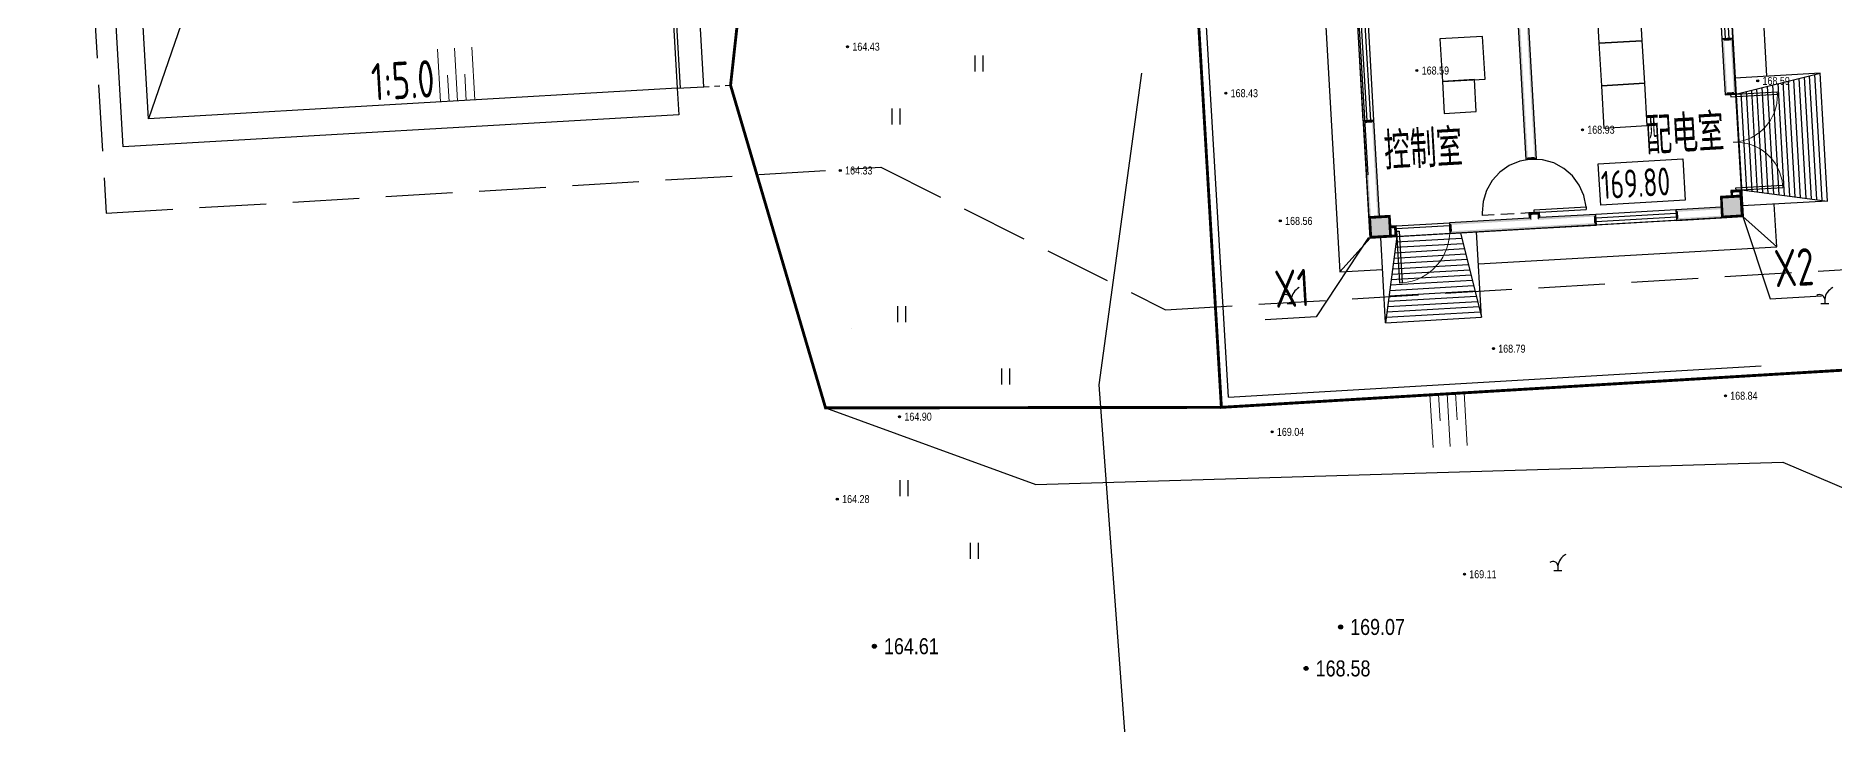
# Model space of a CAD drawing. Header units: inches. Extents: x 574207 to 574416, y 2880304 to 2880589.
# Drawn here: x 574325.81 to 574359.51, y 2880452.49 to 2880465.38 of the extents above; entities that cross this region are included whole.
import ezdxf
from ezdxf.enums import TextEntityAlignment as Align

# ---------------------------------------------------------------- set-up
doc = ezdxf.new("R2010")
doc.units = ezdxf.units.IN
doc.header["$MEASUREMENT"] = 0
for name, pattern in [('DASH', [0.35, 0.25, -0.1]), ('DASHED', [0.75, 0.5, -0.25]), ('DASHED2', [0.375, 0.25, -0.125]), ('X0', [4, 3, -1])]:
    doc.linetypes.add(name, pattern=pattern)
for name, color, linetype in [('COLUMN', 4, 'Continuous'), ('DIM_LEAD', 3, 'Continuous'), ('DLSS', 8, 'Continuous'), ('DLSS-斜坡', 8, 'Continuous'), ('DMTZ', 8, 'Continuous'), ('DOOR_FIRE', 3, 'Continuous'), ('DXPM', 4, 'Continuous'), ('GCD', 8, 'Continuous'), ('GROUND', 2, 'Continuous'), ('PUB_HATCH', 8, 'Continuous'), ('PUB_WALL', 9, 'Continuous'), ('STAIR', 2, 'Continuous'), ('SXSS', 5, 'Continuous'), ('WALL', 4, 'Continuous'), ('WALL_OUT', 4, 'Continuous'), ('WINDOW', 3, 'Continuous'), ('YHG_粗线', 6, 'Continuous'), ('YHJ_剖面_梁板', 4, 'Continuous'), ('ZBTZ', 8, 'Continuous'), ('电缆沟', 7, 'Continuous'), ('轮廓线', 2, 'Continuous')]:
    doc.layers.add(name, color=color, linetype=linetype)
doc.layers.add('文字', color=4, linetype='Continuous', lineweight=0)
doc.styles.get("Standard").update_dxf_attribs({"font": 'arial.ttf'})
doc.styles.add('TSSD_Rein', font='tssdeng.shx', dxfattribs={"width": 0.7, "bigfont": 'hztxt.shx'})
doc.styles.add('tssdeng', font='tssdeng.shx', dxfattribs={"width": 0.7, "bigfont": 'hztxt.shx'})
doc.linetypes.add('10411', pattern='A,2,[150,AAA.SHX,S=0.5,R=0,X=0,Y=0.5],2,[151,AAA.SHX,S=1,R=0,X=0,Y=3],1e-11', length=4)
doc.linetypes.add('1161', pattern='A,0,[149,AAA.SHX,S=0.15,R=0,X=0,Y=0],-1.6', length=1.6)

# ---------------------------------------------------------------- blocks, each defined once
blk = doc.blocks.new('gc121')
for p, q in [((-0.5, 0), (-0.5, 2)), ((0.5, 0), (0.5, 2))]:
    blk.add_line(p, q)
blk = doc.blocks.new('gc200')
h = blk.add_hatch(color=256)
edge = h.paths.add_edge_path()
edge.add_arc((0, 0), 0.25, 0, 360)
blk.add_circle((0, 0), 0.25)
blk = doc.blocks.new('_FZH')
blk.add_lwpolyline([(-0.5, -0.5), (0.5, -0.5), (0.5, 0.5), (-0.5, 0.5)], close=True)
at = {"layer": 'PUB_HATCH'}
blk.add_solid([(-0.5, -0.5), (0.5, -0.5), (-0.5, 0.5), (0.5, 0.5)], dxfattribs=at)
blk = doc.blocks.new('$WINLIB2D$00000001')
at = {"color": 0}
for points in [[(-0.5, 0.5), (-0.5, -0.5)], [(-0.5, 0.5), (0.5, 0.5)], [(0.5, -0.5), (0.5, 0.5)], [(0.5, 0.167), (-0.5, 0.167)], [(0.5, -0.167), (-0.5, -0.167)], [(-0.5, -0.5), (0.5, -0.5)]]:
    blk.add_lwpolyline(points, dxfattribs=at)
blk = doc.blocks.new('$DorLib2D$00000002')
for p, q in [((-0.5, 0), (-0.5, 0.4875)), ((-0.475, 0.4875), (-0.5, 0.4875)), ((-0.475, 0), (-0.475, 0.4875)), ((0.475, 0), (0.475, 0.4875)), ((0.475, 0.4875), (0.5, 0.4875)), ((0.5, 0), (0.5, 0.4875)), ((-0.5, 0), (-0.475, 0)), ((0.5, 0), (0.475, 0))]:
    blk.add_line(p, q)
at = {"lineweight": 13}
for centre, start, end in [((-0.4875, 0), 0, 88.53072), ((0.4875, 0), 91.46928, 180)]:
    blk.add_arc(centre, 0.4875, start, end, dxfattribs=at)
blk = doc.blocks.new('$DorLib2D$00000001')
for p, q in [((0.45, 0.975), (0.5, 0.975)), ((0.45, 0), (0.45, 0.975)), ((0.5, 0), (0.5, 0.975)), ((0.5, 0), (0.45, 0))]:
    blk.add_line(p, q)
at = {"lineweight": 13}
blk.add_arc((0.475, 0), 0.975, 91.4693, 180, dxfattribs=at)
blk = doc.blocks.new('$DorLib2D$00000148')
at = {"color": 0}
for points in [[(0.45, 0.975), (0.237, 0.946), (0.036, 0.871), (-0.144, 0.753), (-0.294, 0.599), (-0.407, 0.417), (-0.476, 0.213), (-0.5, 0)], [(0.45, 0.975), (0.5, 0.975)], [(0.45, 0), (0.45, 0.975)], [(0.5, 0), (0.5, 0.975)], [(0.5, 0), (0.45, 0)]]:
    blk.add_lwpolyline(points, dxfattribs=at)
at = {"color": 0, "linetype": 'DASHED2'}
for points in [[(-0.5, 0), (-0.476, -0.213), (-0.407, -0.417), (-0.294, -0.599), (-0.144, -0.753), (0.036, -0.871), (0.237, -0.946), (0.45, -0.975)], [(0.5, 0), (0.5, -0.975)], [(0.45, -0.975), (0.5, -0.975)]]:
    blk.add_lwpolyline(points, dxfattribs=at)
blk = doc.blocks.new('hwgasgsftagsf')
at = {"layer": 'PUB_WALL'}
for points in [[(1955381, 2805085), (1954331, 2805085), (1954371, 2805045), (1955341, 2805045)], [(1954331, 2805085), (1954331, 2804885), (1954371, 2804925), (1954371, 2805045)], [(1954331, 2804885), (1955381, 2804885), (1955341, 2804925), (1954371, 2804925)], [(1955381, 2804885), (1955381, 2805085), (1955341, 2805045), (1955341, 2804925)], [(1957281, 2805045), (1957281, 2805085), (1957181, 2805085), (1957221, 2805045)], [(1957181, 2805085), (1957181, 2804885), (1957221, 2804925), (1957221, 2805045)], [(1957281, 2804885), (1957281, 2804925), (1957221, 2804925), (1957181, 2804885)], [(1957681, 2805085), (1957281, 2805085), (1957321, 2805045), (1957641, 2805045)], [(1957281, 2805085), (1957281, 2804685), (1957321, 2804725), (1957321, 2805045)], [(1957681, 2804685), (1957681, 2805085), (1957641, 2805045), (1957641, 2804725)], [(1957281, 2804685), (1957681, 2804685), (1957641, 2804725), (1957321, 2804725)], [(1957521, 2804685), (1957481, 2804685), (1957481, 2803835), (1957521, 2803875)], [(1957681, 2804685), (1957641, 2804685), (1957641, 2803875), (1957681, 2803835)], [(1957481, 2803835), (1957681, 2803835), (1957641, 2803875), (1957521, 2803875)], [(1957681, 2802335), (1957481, 2802335), (1957521, 2802295), (1957641, 2802295)], [(1957481, 2802335), (1957481, 2801285), (1957521, 2801245), (1957521, 2802295)], [(1957681, 2801185), (1957681, 2802335), (1957641, 2802295), (1957641, 2801185)], [(1956381, 2801285), (1951681, 2801285), (1951641, 2801245), (1956341, 2801245)], [(1951681, 2801085), (1956381, 2801085), (1956341, 2801125), (1951641, 2801125)], [(1956381, 2801085), (1956381, 2801285), (1956341, 2801245), (1956341, 2801125)], [(1957481, 2801285), (1957381, 2801285), (1957421, 2801245), (1957521, 2801245)], [(1957381, 2801285), (1957381, 2801085), (1957421, 2801125), (1957421, 2801245)], [(1957381, 2801085), (1957481, 2801085), (1957521, 2801125), (1957421, 2801125)], [(1957481, 2801085), (1957481, 2799585), (1957521, 2799625), (1957521, 2801125)], [(1957681, 2799585), (1957681, 2801185), (1957641, 2801185), (1957641, 2799625)], [(1957481, 2799585), (1957681, 2799585), (1957641, 2799625), (1957521, 2799625)], [(1957681, 2798485), (1957281, 2798485), (1957321, 2798445), (1957641, 2798445)], [(1957281, 2798485), (1957281, 2798085), (1957321, 2798125), (1957321, 2798445)], [(1957681, 2798585), (1957481, 2798585), (1957521, 2798545), (1957641, 2798545)], [(1957481, 2798485), (1957521, 2798485), (1957521, 2798545), (1957481, 2798585)], [(1957641, 2798485), (1957681, 2798485), (1957681, 2798585), (1957641, 2798545)], [(1957681, 2798085), (1957681, 2798485), (1957641, 2798445), (1957641, 2798125)], [(1957281, 2798245), (1957281, 2798285), (1955481, 2798285), (1955521, 2798245)], [(1955481, 2798285), (1955481, 2798085), (1955521, 2798125), (1955521, 2798245)], [(1957281, 2798085), (1957281, 2798125), (1955521, 2798125), (1955481, 2798085)], [(1957281, 2798085), (1957681, 2798085), (1957641, 2798125), (1957321, 2798125)]]:
    blk.add_hatch(color=256, dxfattribs=at).paths.add_polyline_path(points)
at = {"color": 8}
for points in [[(1953481, 2802585), (1953481, 2803385), (1954281, 2803385), (1954281, 2802585)], [(1954281, 2802585), (1954281, 2803385), (1955081, 2803385), (1955081, 2802585)], [(1955081, 2802585), (1955081, 2803385), (1955881, 2803385), (1955881, 2802585)], [(1954829, 2799608), (1954829, 2800408), (1954029, 2800408), (1954029, 2799608)], [(1954829, 2800208), (1954829, 2799608), (1955429, 2799608), (1955429, 2800208)]]:
    blk.add_lwpolyline(points, close=True, dxfattribs=at)
at = {"layer": 'DXPM', "color": 4, "linetype": 'DASHED', "ltscale": 0.03, "flags": 128}
blk.add_lwpolyline([(1954131, 2785785), (1954131, 2786285), (1949431, 2787076)], dxfattribs=at)
at = {"layer": 'GROUND'}
for p, q in [((1955081, 2805685), (1942381, 2805685)), ((1957293, 2805685), (1955268, 2805685)), ((1958281, 2805685), (1957481, 2805685)), ((1957681, 2805085), (1958281, 2805685)), ((1958281, 2800085), (1958281, 2805685)), ((1958281, 2798472), (1958281, 2799897)), ((1957681, 2798085), (1958281, 2797485)), ((1958281, 2797485), (1958281, 2798285)), ((1939181, 2797485), (1958281, 2797485))]:
    blk.add_line(p, q, dxfattribs=at)
at = {"layer": 'STAIR'}
for p, q in [((1957481, 2806685), (1955081, 2806685)), ((1955081, 2806685), (1955081, 2805085)), ((1955381, 2805085), (1955081, 2806685)), ((1957462, 2806585), (1955099, 2806585)), ((1957443, 2806485), (1955118, 2806485)), ((1957181, 2805085), (1957481, 2806685)), ((1957481, 2806685), (1957481, 2805085)), ((1957424, 2806385), (1955137, 2806385)), ((1957406, 2806285), (1955156, 2806285)), ((1957387, 2806185), (1955174, 2806185)), ((1957368, 2806085), (1955193, 2806085)), ((1957349, 2805985), (1955212, 2805985)), ((1957331, 2805885), (1955231, 2805885)), ((1957312, 2805785), (1955249, 2805785)), ((1957293, 2805685), (1955268, 2805685)), ((1957274, 2805585), (1955287, 2805585)), ((1957256, 2805485), (1955306, 2805485)), ((1957237, 2805385), (1955324, 2805385)), ((1957218, 2805285), (1955343, 2805285)), ((1957199, 2805185), (1955362, 2805185)), ((1957281, 2805085), (1955081, 2805085)), ((1959281, 2800085), (1957681, 2800085)), ((1957681, 2798285), (1957681, 2800085)), ((1957681, 2799785), (1959281, 2800085)), ((1959181, 2798303), (1959181, 2800066)), ((1959281, 2798285), (1959281, 2800085)), ((1957781, 2798566), (1957781, 2799803)), ((1957881, 2798547), (1957881, 2799822)), ((1957981, 2798528), (1957981, 2799841)), ((1958081, 2798510), (1958081, 2799860)), ((1958181, 2798491), (1958181, 2799878)), ((1958281, 2798472), (1958281, 2799897)), ((1958381, 2798453), (1958381, 2799916)), ((1958481, 2798435), (1958481, 2799935)), ((1958581, 2798416), (1958581, 2799953)), ((1958681, 2798397), (1958681, 2799972)), ((1958781, 2798378), (1958781, 2799991)), ((1958881, 2798360), (1958881, 2800010)), ((1958981, 2798341), (1958981, 2800028)), ((1959081, 2798322), (1959081, 2800047)), ((1957681, 2798585), (1959281, 2798285)), ((1959281, 2798285), (1957681, 2798285))]:
    blk.add_line(p, q, dxfattribs=at)
at = {"layer": 'WALL'}
for p, q in [((1955381, 2805085), (1954331, 2805085)), ((1954331, 2805085), (1954331, 2804885)), ((1954331, 2804885), (1955381, 2804885)), ((1955381, 2804885), (1955381, 2805085)), ((1957281, 2805085), (1957181, 2805085)), ((1957181, 2805085), (1957181, 2804885)), ((1957181, 2804885), (1957281, 2804885)), ((1957481, 2804685), (1957481, 2803835)), ((1957681, 2803835), (1957681, 2804685)), ((1957481, 2803835), (1957681, 2803835)), ((1957681, 2802335), (1957481, 2802335)), ((1957481, 2802335), (1957481, 2801285)), ((1957681, 2801185), (1957681, 2802335)), ((1956381, 2801285), (1951681, 2801285)), ((1951681, 2801085), (1956381, 2801085)), ((1956381, 2801085), (1956381, 2801285)), ((1957481, 2801285), (1957381, 2801285)), ((1957381, 2801285), (1957381, 2801085)), ((1957381, 2801085), (1957481, 2801085)), ((1957481, 2801085), (1957481, 2799585)), ((1957681, 2799585), (1957681, 2801185)), ((1957481, 2799585), (1957681, 2799585)), ((1957681, 2798585), (1957481, 2798585)), ((1957481, 2798585), (1957481, 2798485)), ((1957681, 2798485), (1957681, 2798585)), ((1957281, 2798285), (1955481, 2798285)), ((1955481, 2798285), (1955481, 2798085)), ((1955481, 2798085), (1957281, 2798085))]:
    blk.add_line(p, q, dxfattribs=at)
at = {"layer": 'YHG_粗线'}
blk.add_lwpolyline([(1954131, 2785345), (1949371, 2785345)], dxfattribs=at)
at = {"layer": 'YHJ_剖面_梁板'}
for points in [[(1957481, 2798585), (1957481, 2799585)], [(1957531, 2798585), (1957531, 2799585)]]:
    blk.add_lwpolyline(points, dxfattribs=at)
at = {"layer": '文字'}
for p, q in [((1953142, 2781482), (1954131, 2781482)), ((1953636, 2781322), (1954131, 2781322)), ((1953142, 2781161), (1954131, 2781161)), ((1953636, 2781001), (1954131, 2781001)), ((1953142, 2780841), (1954131, 2780841))]:
    blk.add_line(p, q, dxfattribs=at)
at = {"layer": '轮廓线'}
for points in [[(1949431, 2785285), (1954131, 2785285), (1954131, 2785785), (1949431, 2785785)], [(1954631, 2785285), (1954631, 2774855), (1935631, 2774855), (1935631, 2785285)], [(1954131, 2785285), (1954131, 2775355)], [(1954131, 2785285), (1954631, 2785285)], [(1949431, 2777285), (1954131, 2775355)], [(1954131, 2775355), (1936131, 2775355)]]:
    blk.add_lwpolyline(points, dxfattribs=at)
at = {"layer": 'COLUMN', "xscale": 400, "yscale": 400, "zscale": 400, "rotation": 90}
for p in [(1957481, 2804885), (1957481, 2798285)]:
    blk.add_blockref('_FZH', p, dxfattribs=at)
at = {"layer": 'DOOR_FIRE', "xscale": 1800, "yscale": 1800, "zscale": 200}
blk.add_blockref('$DorLib2D$00000002', (1956281, 2804985), dxfattribs=at)
at = {"layer": 'DOOR_FIRE', "ltscale": 100, "xscale": -1000, "yscale": -1000, "zscale": 200, "rotation": 180}
blk.add_blockref('$DorLib2D$00000148', (1956881, 2801185), dxfattribs=at)
at = {"layer": 'WINDOW', "xscale": 1500, "yscale": -200, "zscale": 200}
blk.add_blockref('$WINLIB2D$00000001', (1953581, 2804985), dxfattribs=at)
at = {"layer": 'WINDOW', "zscale": 200}
for name, p, xscale, yscale, rotation in [('$WINLIB2D$00000001', (1957581, 2803085), 1500, -200, 270), ('$DorLib2D$00000001', (1957581, 2799085), 1000, 1000, 270), ('$WINLIB2D$00000001', (1954581, 2798185), 1800, -200, 180)]:
    blk.add_blockref(name, p, dxfattribs=dict(at, xscale=xscale, yscale=yscale, rotation=rotation))
at = {"color": 3, "style": 'TSSD_Rein', "width": 0.7}
blk.add_text('1:5.0', height=700, rotation=90, dxfattribs=at).set_placement((1953684, 2780750), align=Align.MIDDLE_RIGHT)
at = {"layer": '电缆沟', "ltscale": 1.5, "style": 'tssdeng', "width": 0.7}
for s, p in [('配电室', (1956420, 2803352)), ('控制室', (1956424, 2798441))]:
    blk.add_text(s, height=700, rotation=90, dxfattribs=at).set_placement(p)
blk = doc.blocks.new('GFSDAFSAFSDAGDS')
at = {"layer": '文字'}
for p, q in [((2454556, 2893653), (2455545, 2893653)), ((2455050, 2893493), (2455545, 2893493)), ((2454556, 2893332), (2455545, 2893332)), ((2455050, 2893172), (2455545, 2893172)), ((2454556, 2893012), (2455545, 2893012))]:
    blk.add_line(p, q, dxfattribs=at)

msp = doc.modelspace()

# ---------------------------------------------------------------- linework, layer by layer
at = {"color": 8, "linetype": 'Continuous', "lineweight": -3}
for p, q in [((574349.332, 2880460.449, 161.339), (574349.332, 2880460.366, 161.339)), ((574359.332, 2880460.449, 162.809), (574359.332, 2880460.366, 162.809)), ((574349.257, 2880460.366, 161.339), (574349.407, 2880460.366, 161.339)), ((574359.257, 2880460.366, 162.809), (574359.407, 2880460.366, 162.809)), ((574354.332, 2880455.449, 161.297), (574354.332, 2880455.366, 161.297)), ((574354.257, 2880455.366, 161.297), (574354.407, 2880455.366, 161.297))]:
    msp.add_line(p, q, dxfattribs=at)
at = {"linetype": 'Continuous'}
msp.add_lwpolyline([(574349.782, 2880479.453), (574350.772, 2880462.782)], dxfattribs=at)
at = {"color": 8, "lineweight": -3}
for centre, major_axis, start_param, end_param in [((574349.239, 2880460.441, 161.339), (0.0664, 0.0664), 5.586807, 7.713582), ((574349.608, 2880460.419, 161.339), (-0.196, 0.196), -0.315687, 0.675521), ((574359.239, 2880460.441, 162.809), (0.0664, 0.0664), 5.586807, 7.713582), ((574359.608, 2880460.419, 162.809), (-0.196, 0.196), -0.315687, 0.675521), ((574354.239, 2880455.441, 161.297), (0.0664, 0.0664), 5.586807, 7.713582), ((574354.608, 2880455.419, 161.297), (-0.196, 0.196), -0.315687, 0.675521)]:
    msp.add_ellipse(centre, major_axis=major_axis, ratio=1, start_param=start_param, end_param=end_param, dxfattribs=at)
at = {"layer": 'DIM_LEAD'}
for p, q in [((574357.799, 2880461.998), (574358.313, 2880460.455)), ((574350.781, 2880461.606), (574349.801, 2880460.12)), ((574358.313, 2880460.455), (574359.27, 2880460.512)), ((574349.801, 2880460.12), (574348.844, 2880460.063))]:
    msp.add_line(p, q, dxfattribs=at)
at = {"layer": 'DLSS', "color": 4, "linetype": 'Continuous', "flags": 128}
msp.add_lwpolyline([(574365.556, 2880459.47, 0.054, 0.054, 0), (574348.025, 2880458.422, 0.054, 0.054, 0), (574346.61, 2880482.27, 0.054, 0.054, 0), (574366.886, 2880483.978, 0.054, 0.054, 0), (574367.097, 2880480.66, 0.054, 0.054, 0), (574367.623, 2880474.69, 0.054, 0.054, 0), (574368.267, 2880467.279, 0.054, 0.054, 0), (574368.938, 2880460.874, 0, 0, 0)], format="xyseb", dxfattribs=at)
at = {"layer": 'DLSS-斜坡', "color": 4, "linetype": 'Continuous', "const_width": 0.054, "flags": 128}
msp.add_lwpolyline([(574348.025, 2880458.422), (574340.606, 2880458.412), (574338.826, 2880464.46), (574339.346, 2880469.198), (574340.353, 2880469.256), (574339.858, 2880477.842), (574338.852, 2880477.784), (574337.789, 2880482.431), (574346.61, 2880482.27), (574348.025, 2880458.422)], dxfattribs=at)
at = {"layer": 'DMTZ', "linetype": '10411', "elevation": 162.876, "flags": 128}
msp.add_lwpolyline([(574347.755, 2880400.224, 0.00000216, 0.00000216, 0), (574346.157, 2880406.535, 0.00000216, 0.00000216, 0), (574345.335, 2880414.016, 0.00000216, 0.00000216, 0), (574345.239, 2880419.707, 0.00000216, 0.00000216, 0), (574346.834, 2880425.112, 0.00000216, 0.00000216, 0), (574345.615, 2880433.187, 0.00000216, 0.00000216, 0), (574345.806, 2880442.237, 0.00000216, 0.00000216, 0), (574345.13, 2880452.059, 0.00000216, 0.00000216, 0), (574345.874, 2880468.791, 0.00000216, 0.00000216, 0), (574344.151, 2880475.253, 0.00000216, 0.00000216, 0), (574343.795, 2880481.962, 0.00000216, 0.00000216, 0), (574340.127, 2880491.202, 0.00000216, 0.00000216, 0), (574336.08, 2880503.767, 0.00000216, 0.00000216, 0)], format="xyseb", dxfattribs=at)
at = {"layer": 'SXSS', "color": 5, "linetype": 'X0', "ltscale": 2, "elevation": 157.634, "flags": 128}
msp.add_lwpolyline([(574226.869, 2880304.053, 0.00000216, 0.00000216, 0), (574241.615, 2880313.216, 0.00000216, 0.00000216, 0), (574252.011, 2880318.032, 0.00000216, 0.00000216, 0), (574287.522, 2880346.779, 0.00000216, 0.00000216, 0), (574289.555, 2880349.909, 0.00000216, 0.00000216, 0), (574292.25, 2880351.254, 0.00000216, 0.00000216, 0), (574294.054, 2880354.102, 0.00000216, 0.00000216, 0), (574297.111, 2880356.043, 0.00000216, 0.00000216, 0), (574303.492, 2880356.731, 0.00000216, 0.00000216, 0), (574305.693, 2880358.751, 0.00000216, 0.00000216, 0), (574310.793, 2880364.367, 0.00000216, 0.00000216, 0), (574316.504, 2880371.691, 0.00000216, 0.00000216, 0), (574321.453, 2880375.645, 0.00000216, 0.00000216, 0), (574325.747, 2880381.728, 0.00000216, 0.00000216, 0), (574334.122, 2880399.865, 0.00000216, 0.00000216, 0), (574338.853, 2880413.95, 0.00000216, 0.00000216, 0), (574341.19, 2880420.009, 0.00000216, 0.00000216, 0), (574341.586, 2880428.725, 0.00000216, 0.00000216, 0), (574341.269, 2880440.778, 0.00000216, 0.00000216, 0), (574341.069, 2880462.461, 0.00000216, 0.00000216, 0), (574339.808, 2880474.625, 0.00000216, 0.00000216, 0), (574338.48, 2880482.055, 0.00000216, 0.00000216, 0), (574336.437, 2880488.663, 0.00000216, 0.00000216, 0), (574333.492, 2880496.445, 0.00000216, 0.00000216, 0)], format="xyseb", dxfattribs=at)
at = {"layer": 'WALL_OUT'}
msp.add_lwpolyline([(574349.778, 2880479.468), (574356.771, 2880479.869), (574357.801, 2880461.998), (574350.811, 2880461.595)], close=True, dxfattribs=at)
at = {"layer": 'YHJ_剖面_梁板', "color": 8, "linetype": 'DASH', "ltscale": 5}
msp.add_lwpolyline([(574362.497, 2880461.374), (574361.238, 2880482.559), (574346.791, 2880481.701), (574337.206, 2880483.779), (574329.896, 2880483.927), (574325.841, 2880483.686), (574327.126, 2880462.062), (574341.64, 2880462.924), (574346.979, 2880460.25), (574362.509, 2880461.173)], dxfattribs=at)
at = {"layer": 'YHJ_剖面_梁板', "color": 6}
for points in [[(574348.159, 2880458.61), (574347.314, 2880472.832)], [(574348.159, 2880458.61), (574358.141, 2880459.203)]]:
    msp.add_lwpolyline(points, dxfattribs=at)
at = {"layer": 'YHJ_剖面_梁板', "color": 3}
msp.add_lwpolyline([(574355.089, 2880462.986), (574356.673, 2880463.08), (574356.719, 2880462.307), (574355.135, 2880462.213)], close=True, dxfattribs=at)
at = {"layer": 'YHJ_剖面_梁板', "color": 42}
msp.add_lwpolyline([(574340.606, 2880458.412), (574344.547, 2880456.975), (574358.546, 2880457.392), (574361.998, 2880455.929), (574363.408, 2880454.769)], dxfattribs=at)
at = {"layer": 'ZBTZ', "linetype": '1161'}
for p, q in [((574345.737, 2880458.842, 162.334), (574346.532, 2880464.684, 162.334)), ((574346.278, 2880451.539, 162.334), (574345.737, 2880458.842, 162.334))]:
    msp.add_line(p, q, dxfattribs=at)

# ---------------------------------------------------------------- block references
at = {"layer": 'GCD', "linetype": 'Continuous'}
ref = msp.add_blockref('gc200', (574341.019, 2880465.183, 164.431), dxfattribs=dict(at, xscale=0.075, yscale=0.075, zscale=0.075))
ref.add_attrib('height', '164.43', dxfattribs={"linetype": 'Continuous', "height": 0.15, "width": 0.8}).set_placement((574341.109, 2880465.183, 164.431), align=Align.MIDDLE_LEFT)
ref = msp.add_blockref('gc200', (574351.689, 2880464.736, 84.293), dxfattribs=dict(at, xscale=0.075, yscale=0.075, zscale=0.075))
ref.add_attrib('height', '168.59', dxfattribs={"linetype": 'Continuous', "height": 0.15, "width": 0.8}).set_placement((574351.779, 2880464.736, 84.293), align=Align.MIDDLE_LEFT)
ref = msp.add_blockref('gc200', (574358.076, 2880464.541, 168.592), dxfattribs=dict(at, xscale=0.075, yscale=0.075, zscale=0.075))
ref.add_attrib('height', '168.59', dxfattribs={"linetype": 'Continuous', "height": 0.15, "width": 0.8}).set_placement((574358.166, 2880464.541, 168.592), align=Align.MIDDLE_LEFT)
ref = msp.add_blockref('gc200', (574348.108, 2880464.311, 84.213), dxfattribs=dict(at, xscale=0.075, yscale=0.075, zscale=0.075))
ref.add_attrib('height', '168.43', dxfattribs={"linetype": 'Continuous', "height": 0.15, "width": 0.8}).set_placement((574348.198, 2880464.311, 84.213), align=Align.MIDDLE_LEFT)
ref = msp.add_blockref('gc200', (574354.792, 2880463.626, 84.463), dxfattribs=dict(at, xscale=0.075, yscale=0.075, zscale=0.075))
ref.add_attrib('height', '168.93', dxfattribs={"linetype": 'Continuous', "height": 0.15, "width": 0.8}).set_placement((574354.882, 2880463.626, 84.463), align=Align.MIDDLE_LEFT)
ref = msp.add_blockref('gc200', (574340.883, 2880462.862, 164.328), dxfattribs=dict(at, xscale=0.075, yscale=0.075, zscale=0.075))
ref.add_attrib('height', '164.33', dxfattribs={"linetype": 'Continuous', "height": 0.15, "width": 0.8}).set_placement((574340.973, 2880462.862, 164.328), align=Align.MIDDLE_LEFT)
ref = msp.add_blockref('gc200', (574349.129, 2880461.917, 84.278), dxfattribs=dict(at, xscale=0.075, yscale=0.075, zscale=0.075))
ref.add_attrib('height', '168.56', dxfattribs={"linetype": 'Continuous', "height": 0.15, "width": 0.8}).set_placement((574349.219, 2880461.917, 84.278), align=Align.MIDDLE_LEFT)
ref = msp.add_blockref('gc200', (574353.123, 2880459.522, 84.397), dxfattribs=dict(at, xscale=0.075, yscale=0.075, zscale=0.075))
ref.add_attrib('height', '168.79', dxfattribs={"linetype": 'Continuous', "height": 0.15, "width": 0.8}).set_placement((574353.213, 2880459.522, 84.397), align=Align.MIDDLE_LEFT)
ref = msp.add_blockref('gc200', (574357.471, 2880458.64, 84.421), dxfattribs=dict(at, xscale=0.075, yscale=0.075, zscale=0.075))
ref.add_attrib('height', '168.84', dxfattribs={"linetype": 'Continuous', "height": 0.15, "width": 0.8}).set_placement((574357.561, 2880458.64, 84.421), align=Align.MIDDLE_LEFT)
ref = msp.add_blockref('gc200', (574341.994, 2880458.247, 164.899), dxfattribs=dict(at, xscale=0.075, yscale=0.075, zscale=0.075))
ref.add_attrib('height', '164.90', dxfattribs={"linetype": 'Continuous', "height": 0.15, "width": 0.8}).set_placement((574342.084, 2880458.247, 164.899), align=Align.MIDDLE_LEFT)
ref = msp.add_blockref('gc200', (574348.975, 2880457.962, 84.522), dxfattribs=dict(at, xscale=0.075, yscale=0.075, zscale=0.075))
ref.add_attrib('height', '169.04', dxfattribs={"linetype": 'Continuous', "height": 0.15, "width": 0.8}).set_placement((574349.065, 2880457.962, 84.522), align=Align.MIDDLE_LEFT)
ref = msp.add_blockref('gc200', (574340.827, 2880456.703, 164.282), dxfattribs=dict(at, xscale=0.075, yscale=0.075, zscale=0.075))
ref.add_attrib('height', '164.28', dxfattribs={"linetype": 'Continuous', "height": 0.15, "width": 0.8}).set_placement((574340.917, 2880456.703, 164.282), align=Align.MIDDLE_LEFT)
ref = msp.add_blockref('gc200', (574352.58, 2880455.294, 169.105), dxfattribs=dict(at, xscale=0.075, yscale=0.075, zscale=0.075))
ref.add_attrib('height', '169.11', dxfattribs={"linetype": 'Continuous', "height": 0.15, "width": 0.8}).set_placement((574352.67, 2880455.294, 169.105), align=Align.MIDDLE_LEFT)
ref = msp.add_blockref('gc200', (574350.259, 2880454.305, 169.074), dxfattribs=dict(at, xscale=0.15, yscale=0.15, zscale=0.15))
ref.add_attrib('height', '169.07', dxfattribs={"linetype": 'Continuous', "height": 0.3, "width": 0.8}).set_placement((574350.439, 2880454.305, 169.074), align=Align.MIDDLE_LEFT)
ref = msp.add_blockref('gc200', (574341.522, 2880453.944, 164.609), dxfattribs=dict(at, xscale=0.15, yscale=0.15, zscale=0.15))
ref.add_attrib('height', '164.61', dxfattribs={"linetype": 'Continuous', "height": 0.3, "width": 0.8}).set_placement((574341.702, 2880453.944, 164.609), align=Align.MIDDLE_LEFT)
ref = msp.add_blockref('gc200', (574349.613, 2880453.528, 168.575), dxfattribs=dict(at, xscale=0.15, yscale=0.15, zscale=0.15))
ref.add_attrib('height', '168.58', dxfattribs={"linetype": 'Continuous', "height": 0.3, "width": 0.8}).set_placement((574349.793, 2880453.528, 168.575), align=Align.MIDDLE_LEFT)
at = {"layer": 'YHJ_剖面_梁板', "xscale": 0.001, "yscale": 0.001, "zscale": 0.001}
for name, p, rotation in [('hwgasgsftagsf', (571444.69, 2882254.987), 273.2994856816956), ('GFSDAFSAFSDAGDS', (577386.972, 2878180.177), 93.42136833414203)]:
    msp.add_blockref(name, p, dxfattribs=dict(at, rotation=rotation))
at = {"layer": 'ZBTZ', "linetype": 'Continuous', "xscale": 0.15, "yscale": 0.15, "zscale": 0.3}
for p in [(574343.484, 2880464.719, 321.75), (574341.928, 2880463.723, 318.659), (574342.035, 2880460.016, 318.554), (574343.986, 2880458.849, 320.22), (574342.08, 2880456.758, 318.619), (574343.397, 2880455.58, 320.448)]:
    msp.add_blockref('gc121', p, dxfattribs=at)

# ---------------------------------------------------------------- texts
at = {"layer": 'DIM_LEAD', "color": 7, "style": 'TSSD_Rein', "width": 0.7}
for s, p in [('X2', (574358.408, 2880460.671)), ('X1', (574349.041, 2880460.285))]:
    msp.add_text(s, height=0.7, rotation=3.4, dxfattribs=at).set_placement(p)
at = {"layer": 'YHJ_剖面_梁板', "color": 3, "style": 'TSSD_Rein', "width": 0.7}
msp.add_text('169.80', height=0.525, rotation=3.4, dxfattribs=at).set_placement((574355.157, 2880462.324))

doc.saveas('drawing.dxf')
